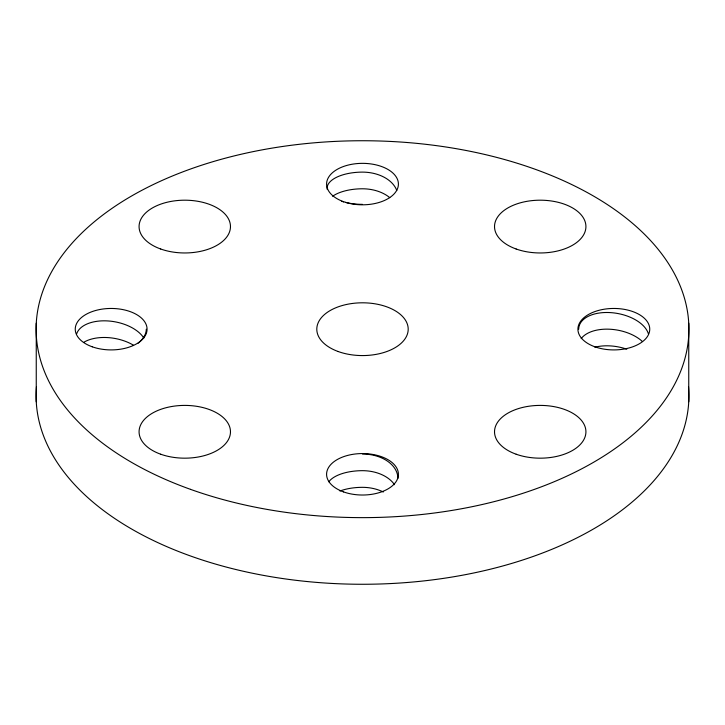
<?xml version="1.0" encoding="UTF-8"?>
<svg xmlns="http://www.w3.org/2000/svg" width="725" height="725" viewBox="0 0 725 725"><rect width="100%" height="100%" fill="white"/><g stroke="black" fill="none" stroke-linecap="round" stroke-linejoin="round"><path stroke-width="1.09" d="M688.75 323.268L688.75 401.732M36.25 323.268L36.25 401.732M688.523 386.67A326.413 188.455 0 0 1 362.5 584.268A326.413 188.455 0 0 1 36.477 386.67M578.704 329.195A35.498 20.282 10.1 0 1 610.541 312.611A35.498 20.282 10.1 0 1 648.331 333.609M581.187 338.62A35.498 20.282 10.1 0 1 609.444 329.204A35.498 20.282 10.1 0 1 642.241 341.366M595.007 347.184A35.498 20.282 10.1 0 1 626.772 349.187M362.5 204.368A35.498 16.131 0 0 1 345.462 202.366M343.55 201.849A35.498 16.131 0 0 1 341.711 201.278M327.165 189.252A35.498 16.131 0 0 1 362.5 172.115A35.498 24.442 0 0 1 396.783 190.485M389.76 197.644A35.498 24.442 0 0 0 362.5 188.781A35.498 16.131 0 0 0 332.621 196.257M84.109 342.109A35.498 20.282 10.1 0 1 133.554 345.245M76.669 333.772A35.498 20.282 10.1 0 1 107.871 320.939A35.498 20.282 10.1 0 1 143.813 338.022M146.296 329.195A35.498 20.282 -10.1 0 1 138.221 343.161M394.527 484.708A35.498 24.442 0 0 0 362.5 470.67A35.498 16.131 0 0 0 328.833 481.799M383.289 492.003A35.498 24.442 0 0 0 362.5 487.327A35.498 16.131 0 0 0 339.952 491.015M362.5 454.013A35.498 24.442 0 0 1 397.898 478.455M190.494 489.348A326.413 188.455 0 0 0 688.75 335.104A326.413 188.455 0 0 0 208.256 163.107A326.413 188.455 0 0 0 190.494 489.348M338.203 351.534A45.693 26.381 0 0 0 408.166 330.165A45.693 26.381 0 0 0 341.131 305.868A45.693 26.381 0 0 0 338.203 351.534M516.146 454.212A45.693 26.381 0 0 0 585.9 432.617A45.693 26.381 0 0 0 518.629 408.538A45.693 26.381 0 0 0 516.146 454.212M516.146 249.001A45.693 26.381 0 0 0 585.9 227.405A45.693 26.381 0 0 0 518.629 203.326A45.693 26.381 0 0 0 516.146 249.001M160.696 249.001A45.693 26.381 0 0 0 230.45 227.405A45.693 26.381 0 0 0 163.179 203.326A45.693 26.381 0 0 0 160.696 249.001M160.696 454.212A45.693 26.381 0 0 0 230.45 432.617A45.693 26.381 0 0 0 163.179 408.538A45.693 26.381 0 0 0 160.696 454.212M594.917 346.804A35.906 20.726 0 0 0 649.727 329.839A35.906 20.726 0 0 0 596.865 310.916A35.906 20.726 0 0 0 594.917 346.804M343.577 491.912A35.906 20.726 0 0 0 398.388 474.948A35.906 20.726 0 0 0 345.535 456.025A35.906 20.726 0 0 0 343.577 491.912M92.247 346.804A35.906 20.726 0 0 0 147.048 329.839A35.906 20.726 0 0 0 94.196 310.916A35.906 20.726 0 0 0 92.247 346.804M343.577 201.695A35.906 20.726 0 0 0 398.388 184.73A35.906 20.726 0 0 0 345.535 165.808A35.906 20.726 0 0 0 343.577 201.695"/></g></svg>
